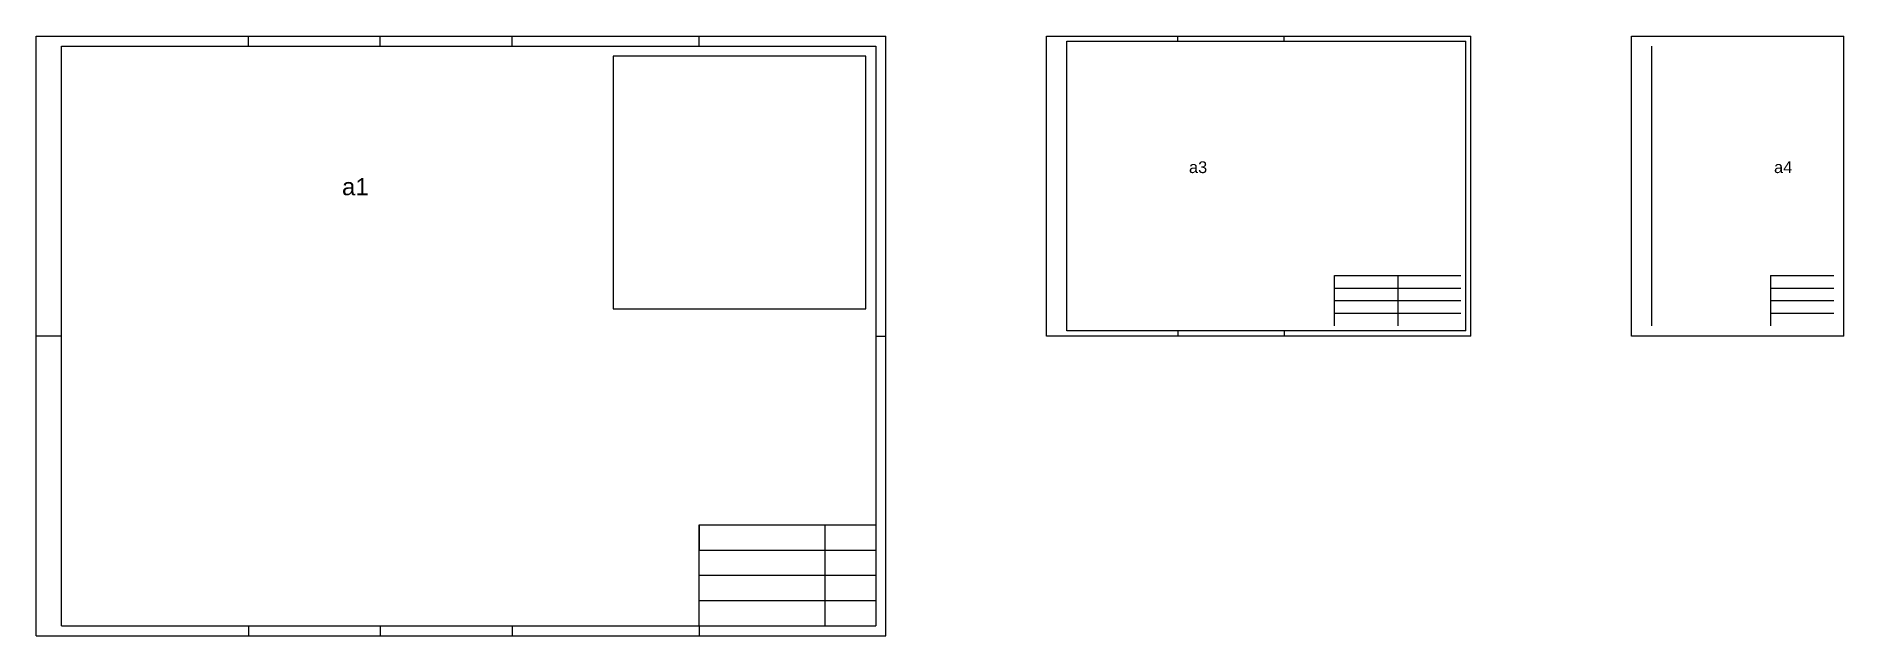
# Model space of a CAD drawing. Header units: millimetres. Extents: x 0 to 1789, y -594 to 0.
import ezdxf

# ---------------------------------------------------------------- set-up
doc = ezdxf.new("R2010")
doc.units = ezdxf.units.MM
doc.styles.get("Standard").update_dxf_attribs({"font": 'arial.ttf'})

msp = doc.modelspace()

# ---------------------------------------------------------------- linework, layer by layer
for p, q in [((0, -594), (0, 0)), ((0, 0), (841, 0)), ((841, -594), (841, 0)), ((1000, -297), (1000, 0)), ((1000, 0), (1420, 0)), ((1130, -5), (1130, 0)), ((1235, -5), (1235, 0)), ((1420, -297), (1420, 0)), ((1579, -297), (1579, 0)), ((1579, 0), (1789, 0)), ((1789, -297), (1789, 0)), ((25, -10), (831, -10)), ((25, -584), (25, -10)), ((210, -10), (210, 0)), ((340.5, -10), (340.5, 0)), ((471, -10), (471, 0)), ((656, -10), (656, 0)), ((831, -10), (831, -584)), ((1020, -292), (1020, -5)), ((1020, -5), (1415, -5)), ((1415, -292), (1415, -5)), ((1599, -287), (1599, -10)), ((1285, -287), (1285, -237)), ((1285, -237), (1410, -237)), ((1285, -249.5), (1410, -249.5)), ((1347.5, -237), (1347.5, -287)), ((1716.5, -237), (1779, -237)), ((1716.5, -237), (1716.5, -287)), ((1716.5, -249.5), (1779, -249.5)), ((1285, -262), (1410, -262)), ((1716.5, -262), (1779, -262)), ((1285, -274.5), (1410, -274.5)), ((1716.5, -274.5), (1779, -274.5)), ((25, -297), (0, -297)), ((831, -297), (841, -297)), ((1420, -297), (1000, -297)), ((1415, -292), (1020, -292)), ((1130, -292), (1130, -297)), ((1235, -292), (1235, -297)), ((1789, -297), (1579, -297)), ((656, -584), (656, -484)), ((656, -484), (831, -484)), ((656, -484), (656, -509)), ((781, -584), (781, -484)), ((656, -509), (831, -509)), ((656, -534), (831, -534)), ((656, -559), (831, -559)), ((25, -584), (831, -584)), ((210, -584), (210, -594)), ((340.5, -584), (340.5, -594)), ((471, -584), (471, -594)), ((656, -584), (656, -594)), ((0, -594), (841, -594))]:
    msp.add_line(p, q)
msp.add_lwpolyline([(821, -20), (571, -20), (571, -270), (821, -270)], close=True)

# ---------------------------------------------------------------- texts
at = {"attachment_point": 1}
for s, width, gutter_width, insert, char_height in [('a3', 287.668, 58.1, (1140.9, -124), 11.63), ('a4', 287.668, 58.1, (1719.9, -124), 11.63), ('a1', 420.143, 84.9, (302.7, -140.6), 16.98)]:
    msp.add_mtext_dynamic_manual_height_columns(s, width=width, gutter_width=gutter_width, heights=[0], dxfattribs=dict(at, insert=insert, char_height=char_height))

doc.saveas('drawing.dxf')
